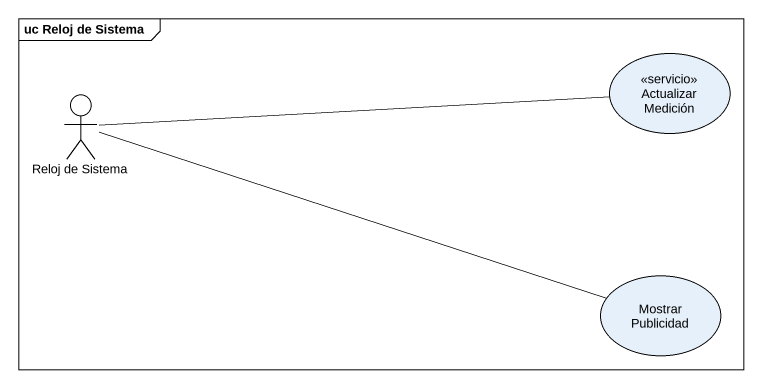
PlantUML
@startuml
mainframe uc Reloj de Sistema
usecase "Actualizar Medición" as Actualizar_Medición <<servicio>>
actor "Reloj de Sistema" as Reloj_de_Sistema
usecase "Mostrar Publicidad" as Mostrar_Publicidad
Reloj_de_Sistema -right- Actualizar_Medición
Reloj_de_Sistema -right- Mostrar_Publicidad
@enduml
